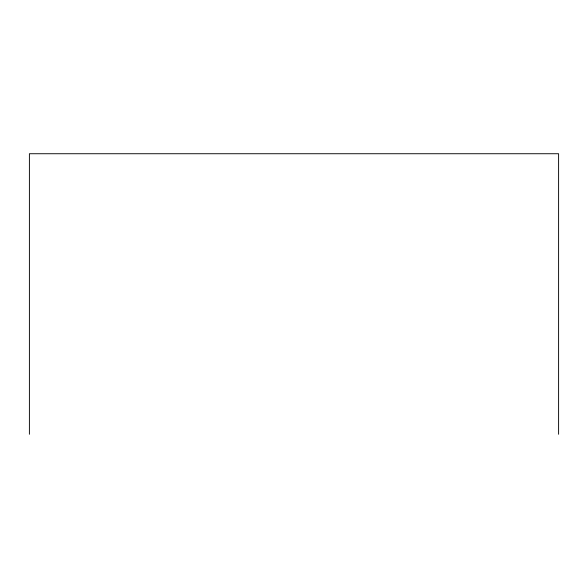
<?xml version="1.0" encoding="UTF-8"?>
<svg xmlns="http://www.w3.org/2000/svg" width="588" height="588" viewBox="0 0 588 588"><rect width="100%" height="100%" fill="white"/><g stroke="black" fill="none" stroke-linecap="round" stroke-linejoin="round"><path stroke-width="0.88" d="M558.6 434.267L558.6 153.733L29.4 153.733L29.4 434.267"/></g></svg>
